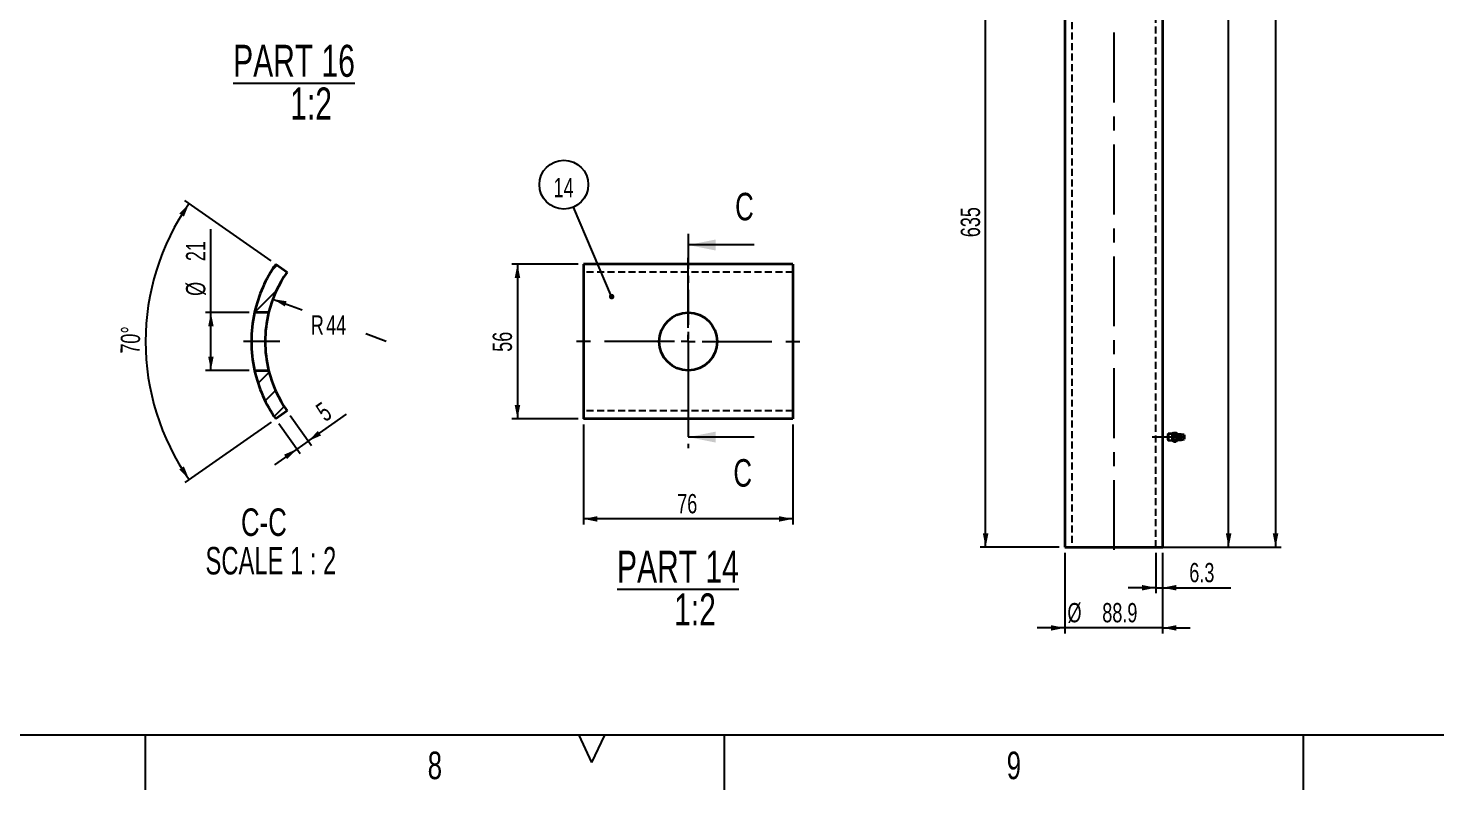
# Model space of a CAD drawing. Header units: millimetres. Extents: x 50 to 5945, y 0 to 4205.
# Drawn here: x 3573 to 4851, y 0 to 692 of the extents above; entities that cross this region are included whole.
import ezdxf

# ---------------------------------------------------------------- set-up
doc = ezdxf.new("R2010")
doc.units = ezdxf.units.MM
doc.header["$LTSCALE"] = 5
for name, pattern in [('CENTER', [10.16, 6.35, -1.27, 1.27, -1.27]), ('CENTERX2', [20.32, 12.7, -2.54, 2.54, -2.54]), ('HIDDEN', [1.905, 1.27, -0.635])]:
    doc.linetypes.add(name, pattern=pattern)
doc.layers.add('AM_0', color=7, linetype='Continuous', lineweight=35)
doc.layers.add('AM_3', color=6, linetype='HIDDEN', lineweight=25)
for name, color, linetype in [('AM_10', 7, 'CENTER'), ('AM_4', 3, 'Continuous'), ('AM_5', 3, 'Continuous'), ('AM_6', 140, 'Continuous'), ('AM_7', 4, 'CENTERX2'), ('AM_8', 1, 'Continuous')]:
    doc.layers.add(name, color=color, linetype=linetype)
doc.styles.add('SLDTEXTSTYLE0', font='TXT', dxfattribs={"width": 0.7})
doc.styles.add('SLDTEXTSTYLE6', font='TXT', dxfattribs={"width": 0.645455})
doc.dimstyles.new('SLDDIMSTYLE0', dxfattribs={"dimtxt": 17.5, "dimasz": 12.5, "dimexe": 0, "dimexo": 0.0625, "dimgap": 4.375, "dimtad": 1, "dimdec": 1, "dimrnd": 1e-09, "dimzin": 12, "dimdsep": 46, "dimtxsty": 'SLDTEXTSTYLE0', "dimsah": 1, "dimcen": 0.09, "dimadec": 0, "dimazin": 3, "dimtfac": 1, "dimtdec": 1, "dimtmove": 0, "dimatfit": 0, "dimfxl": 1, "dimfrac": 2, "dimtolj": 1, "dimtzin": 12, "dimarcsym": 0})
doc.dimstyles.new('SLDDIMSTYLE1', dxfattribs={"dimtxt": 17.5, "dimasz": 12.5, "dimexe": 0, "dimexo": 0.0625, "dimgap": 4.375, "dimtad": 1, "dimdec": 1, "dimrnd": 1e-09, "dimzin": 12, "dimdsep": 46, "dimtxsty": 'SLDTEXTSTYLE0', "dimsah": 1, "dimcen": 0.09, "dimadec": 0, "dimazin": 3, "dimtfac": 1, "dimtdec": 1, "dimtofl": 0, "dimtmove": 0, "dimatfit": 3, "dimfxl": 1, "dimfrac": 2, "dimtolj": 1, "dimtzin": 12, "dimarcsym": 0})
doc.dimstyles.new('SLDDIMSTYLE11', dxfattribs={"dimtxt": 17.5, "dimasz": 12.5, "dimexe": 0, "dimexo": 0.0625, "dimgap": 4.375, "dimtad": 1, "dimdec": 1, "dimlfac": 0.4, "dimrnd": 1e-09, "dimzin": 12, "dimdsep": 46, "dimtxsty": 'SLDTEXTSTYLE0', "dimsah": 1, "dimcen": 0.09, "dimadec": 0, "dimazin": 3, "dimtfac": 1, "dimtdec": 1, "dimtmove": 0, "dimatfit": 0, "dimfxl": 1, "dimfrac": 2, "dimtolj": 1, "dimtzin": 12, "dimarcsym": 0})
doc.dimstyles.new('SLDDIMSTYLE12', dxfattribs={"dimtxt": 17.5, "dimasz": 12.5, "dimexe": 0, "dimexo": 0.0625, "dimgap": 4.375, "dimtad": 1, "dimdec": 1, "dimlfac": 0.4, "dimrnd": 1e-09, "dimzin": 12, "dimdsep": 46, "dimtxsty": 'SLDTEXTSTYLE0', "dimsah": 1, "dimcen": 0.09, "dimadec": 0, "dimazin": 3, "dimtfac": 1, "dimtdec": 1, "dimtofl": 0, "dimtmove": 0, "dimatfit": 3, "dimfxl": 1, "dimfrac": 2, "dimtolj": 1, "dimtzin": 12, "dimarcsym": 0})
doc.dimstyles.new('SLDDIMSTYLE20', dxfattribs={"dimtxt": 17.5, "dimasz": 12.5, "dimexe": 0, "dimexo": 0.0625, "dimgap": 4.375, "dimtad": 1, "dimdec": 0, "dimlfac": 0.4, "dimrnd": 1e-09, "dimzin": 12, "dimdsep": 46, "dimtxsty": 'SLDTEXTSTYLE0', "dimsah": 1, "dimcen": 0.09, "dimadec": 0, "dimazin": 3, "dimtfac": 1, "dimtofl": 0, "dimtmove": 0, "dimatfit": 3, "dimfxl": 1, "dimfrac": 2, "dimtolj": 1, "dimtzin": 12, "dimarcsym": 0})
doc.dimstyles.new('SLDDIMSTYLE22', dxfattribs={"dimtxt": 17.5, "dimasz": 12.5, "dimexe": 0, "dimexo": 0.0625, "dimgap": 4.375, "dimtad": 1, "dimdec": 4, "dimlfac": 2, "dimzin": 12, "dimdsep": 46, "dimtxsty": 'SLDTEXTSTYLE0', "dimsah": 1, "dimcen": 0.09, "dimadec": 0, "dimazin": 3, "dimtfac": 1, "dimtdec": 0, "dimtofl": 0, "dimtmove": 0, "dimatfit": 3, "dimfxl": 1, "dimfrac": 2, "dimtolj": 1, "dimtzin": 12, "dimarcsym": 0})
doc.dimstyles.new('SLDDIMSTYLE23', dxfattribs={"dimtxt": 17.5, "dimasz": 12.5, "dimexe": 0, "dimexo": 0.0625, "dimgap": 4.375, "dimtad": 0, "dimtih": 1, "dimtoh": 1, "dimdec": 1, "dimlfac": 0.4, "dimrnd": 1e-09, "dimzin": 12, "dimdsep": 46, "dimtxsty": 'SLDTEXTSTYLE0', "dimsah": 1, "dimcen": 0, "dimadec": 0, "dimazin": 3, "dimtfac": 1, "dimtdec": 1, "dimtofl": 0, "dimtmove": 0, "dimatfit": 3, "dimfxl": 1, "dimfrac": 2, "dimtolj": 1, "dimtzin": 12, "dimarcsym": 0})
doc.dimstyles.new('SLDDIMSTYLE3', dxfattribs={"dimtxt": 0.18, "dimasz": 5, "dimexe": 0, "dimexo": 0.0625, "dimgap": 0, "dimtad": 0, "dimtih": 1, "dimtoh": 1, "dimdec": 0, "dimrnd": 1e-09, "dimzin": 0, "dimdsep": 46, "dimtxsty": 'Standard', "dimblk1": 'DOT', "dimblk2": 'DOT', "dimsah": 1, "dimcen": 0.09, "dimadec": 0, "dimazin": 0, "dimtfac": 5, "dimtdec": 0, "dimtofl": 0, "dimtmove": 0, "dimatfit": 3, "dimldrblk": 'DOT', "dimfxl": 1, "dimfrac": 2, "dimtolj": 1, "dimtzin": 0, "dimarcsym": 0})
doc.dimstyles.new('SLDDIMSTYLE5', dxfattribs={"dimtxt": 17.5, "dimasz": 12.5, "dimexe": 0, "dimexo": 0.0625, "dimgap": 4.375, "dimtad": 1, "dimdec": 0, "dimrnd": 1e-09, "dimzin": 12, "dimdsep": 46, "dimtxsty": 'SLDTEXTSTYLE0', "dimsah": 1, "dimcen": 0.09, "dimadec": 0, "dimazin": 3, "dimtfac": 1, "dimtdec": 0, "dimtofl": 0, "dimtmove": 0, "dimatfit": 3, "dimfxl": 1, "dimfrac": 2, "dimtolj": 1, "dimtzin": 12, "dimarcsym": 0})
doc.dimstyles.new('SLDDIMSTYLE6', dxfattribs={"dimtxt": 17.5, "dimasz": 12.5, "dimexe": 0, "dimexo": 0.0625, "dimgap": 4.375, "dimtad": 1, "dimdec": 4, "dimlfac": 5, "dimzin": 12, "dimdsep": 46, "dimtxsty": 'SLDTEXTSTYLE0', "dimsah": 1, "dimcen": 0.09, "dimadec": 0, "dimazin": 3, "dimtfac": 1, "dimtdec": 0, "dimtofl": 0, "dimtmove": 0, "dimatfit": 3, "dimfxl": 1, "dimfrac": 2, "dimtolj": 1, "dimtzin": 12, "dimarcsym": 0})

# ---------------------------------------------------------------- blocks, each defined once
blk = doc.blocks.new('_D_7')
at = {"layer": 'AM_5'}
for p, q in [((4514.2, 215.4), (4514.2, 142.1)), ((4603.1, 215.4), (4603.1, 142.1)), ((4514.2, 147.1), (4489.2, 147.1)), ((4603.1, 147.1), (4514.2, 147.1)), ((4603.1, 147.1), (4628.1, 147.1))]:
    blk.add_line(p, q, dxfattribs=at)
for points in [[(4514.2, 147.1), (4501.7, 149.6), (4501.7, 144.6)], [(4603.1, 147.1), (4615.6, 144.6), (4615.6, 149.6)]]:
    blk.add_solid(points, dxfattribs=at)
at = {"layer": 'AM_5', "char_height": 17.5, "attachment_point": 1, "style": 'SLDTEXTSTYLE0'}
for s, insert in [('%%c', (4516.7, 169.7)), ('88.9', (4548.3, 169.7))]:
    blk.add_mtext(s, dxfattribs=dict(at, insert=insert))
blk = doc.blocks.new('_D_8')
at = {"layer": 'AM_5'}
for p, q in [((4596.8, 215.4), (4596.8, 178.6)), ((4603.1, 215.4), (4603.1, 178.6)), ((4596.8, 183.6), (4571.8, 183.6)), ((4596.8, 183.6), (4603.1, 183.6)), ((4603.1, 183.6), (4664.9, 183.6))]:
    blk.add_line(p, q, dxfattribs=at)
for points in [[(4596.8, 183.6), (4584.3, 186.1), (4584.3, 181.1)], [(4603.1, 183.6), (4615.6, 181.1), (4615.6, 186.1)]]:
    blk.add_solid(points, dxfattribs=at)
at = {"layer": 'AM_5', "insert": (4627.3, 206.1), "char_height": 17.5, "attachment_point": 1, "style": 'SLDTEXTSTYLE0'}
blk.add_mtext('6.3', dxfattribs=at)
blk = doc.blocks.new('_D_9')
at = {"layer": 'AM_5'}
for p, q in [((4508.7, 855.4), (4437.4, 855.4)), ((4442.4, 220.4), (4442.4, 855.4)), ((4509.2, 220.4), (4437.4, 220.4))]:
    blk.add_line(p, q, dxfattribs=at)
for points in [[(4442.4, 855.4), (4439.9, 842.9), (4444.9, 842.9)], [(4442.4, 220.4), (4444.9, 232.9), (4439.9, 232.9)]]:
    blk.add_solid(points, dxfattribs=at)
at = {"layer": 'AM_5', "insert": (4419.8, 502), "char_height": 17.5, "attachment_point": 1, "rotation": 90, "style": 'SLDTEXTSTYLE0'}
blk.add_mtext('635', dxfattribs=at)
blk = doc.blocks.new('_D_10')
at = {"layer": 'AM_5'}
for p, q in [((4608.1, 1297.4), (4668, 1297.4)), ((4663, 220.4), (4663, 1297.4)), ((4608.1, 220.4), (4668, 220.4))]:
    blk.add_line(p, q, dxfattribs=at)
for points in [[(4663, 1297.4), (4660.5, 1284.9), (4665.5, 1284.9)], [(4663, 220.4), (4665.5, 232.9), (4660.5, 232.9)]]:
    blk.add_solid(points, dxfattribs=at)
at = {"layer": 'AM_5', "insert": (4640.4, 722.8), "char_height": 17.5, "attachment_point": 1, "rotation": 90, "style": 'SLDTEXTSTYLE0'}
blk.add_mtext('1077', dxfattribs=at)
blk = doc.blocks.new('_D_11')
at = {"layer": 'AM_5'}
for p, q in [((4449.4, 1411.7), (4710.6, 1411.7)), ((4705.6, 1411.7), (4705.6, 220.4)), ((4601.8, 220.4), (4710.6, 220.4))]:
    blk.add_line(p, q, dxfattribs=at)
for points in [[(4705.6, 1411.7), (4703.1, 1399.2), (4708.1, 1399.2)], [(4705.6, 220.4), (4708.1, 232.9), (4703.1, 232.9)]]:
    blk.add_solid(points, dxfattribs=at)
at = {"layer": 'AM_5', "insert": (4683.1, 779.8), "char_height": 17.5, "attachment_point": 1, "rotation": 90, "style": 'SLDTEXTSTYLE0'}
blk.add_mtext('1191', dxfattribs=at)
blk = doc.blocks.new('_D_16')
at = {"layer": 'AM_5'}
blk.add_arc((4514.2, 1075.9), 132.9, 90, 135, dxfattribs=at)
for points in [[(4514.2, 1208.9), (4501.6, 1210.8), (4501.9, 1205.8)], [(4420.2, 1169.9), (4431.1, 1176.5), (4427.8, 1180.2)]]:
    blk.add_solid(points, dxfattribs=at)
at = {"layer": 'AM_5', "insert": (4440.7, 1214.2), "char_height": 17.5, "attachment_point": 1, "rotation": 21.2714, "style": 'SLDTEXTSTYLE0'}
blk.add_mtext('45°', dxfattribs=at)
blk = doc.blocks.new('_D_90')
at = {"layer": 'AM_5'}
for p, q in [((4077.4, 332), (4077.4, 241.1)), ((4267.4, 332), (4267.4, 241.1)), ((4267.4, 246.1), (4077.4, 246.1))]:
    blk.add_line(p, q, dxfattribs=at)
for points in [[(4077.4, 246.1), (4089.9, 243.6), (4089.9, 248.6)], [(4267.4, 246.1), (4254.9, 248.6), (4254.9, 243.6)]]:
    blk.add_solid(points, dxfattribs=at)
at = {"layer": 'AM_5', "insert": (4162.4, 268.7), "char_height": 17.5, "attachment_point": 1, "style": 'SLDTEXTSTYLE0'}
blk.add_mtext('76', dxfattribs=at)
blk = doc.blocks.new('_D_91')
at = {"layer": 'AM_5'}
for p, q in [((4072.4, 477.5), (4012.4, 477.5)), ((4017.4, 477.5), (4017.4, 337)), ((4072.4, 337), (4012.4, 337))]:
    blk.add_line(p, q, dxfattribs=at)
for points in [[(4017.4, 477.5), (4014.9, 465), (4019.9, 465)], [(4017.4, 337), (4019.9, 349.5), (4014.9, 349.5)]]:
    blk.add_solid(points, dxfattribs=at)
at = {"layer": 'AM_5', "insert": (3994.9, 397.9), "char_height": 17.5, "attachment_point": 1, "rotation": 90, "style": 'SLDTEXTSTYLE0'}
blk.add_mtext('56', dxfattribs=at)
blk = doc.blocks.new('SW_NOTE_0_43')
at = {"layer": 'AM_6', "color": 0}
blk.add_circle((-8.7, 20.4), 22.2, dxfattribs=at)
at = {"layer": 'AM_6', "color": 0, "insert": (-8.9, 26.5), "char_height": 17.5, "attachment_point": 2, "style": 'SLDTEXTSTYLE0'}
blk.add_mtext('14', dxfattribs=at)
blk = doc.blocks.new('_Dot')
at = {"color": 0, "linetype": 'ByBlock', "lineweight": -2}
blk.add_line((-0.5, 0), (-1, 0), dxfattribs=at)
at = {"color": 0, "linetype": 'ByBlock', "const_width": 0.5}
blk.add_lwpolyline([(-0.25, 0, 1), (0.25, 0, 1)], format="xyb", close=True, dxfattribs=at)
blk = doc.blocks.new('SW_CENTERMARKSYMBOL_1')
at = {"layer": 'AM_7', "color": 0}
for p, q in [((0, 12.5), (0, 79.9)), ((-12.5, 0), (-109.1, 0)), ((0, 0), (-6.3, 0)), ((0, 0), (0, 6.2)), ((0, 0), (0, -6.3)), ((0, 0), (6.2, 0)), ((12.5, 0), (109.2, 0)), ((0, -12.5), (0, -76.9))]:
    blk.add_line(p, q, dxfattribs=at)
blk = doc.blocks.new('_D_105')
at = {"layer": 'AM_5'}
for p, q in [((3739.1, 433.5), (3739.1, 509.2)), ((3773.7, 433.5), (3734.1, 433.5)), ((3739.1, 381), (3739.1, 433.5)), ((3773.7, 381), (3734.1, 381))]:
    blk.add_line(p, q, dxfattribs=at)
for points in [[(3739.1, 433.5), (3736.6, 421), (3741.6, 421)], [(3739.1, 381), (3741.6, 393.5), (3736.6, 393.5)]]:
    blk.add_solid(points, dxfattribs=at)
at = {"layer": 'AM_5', "char_height": 17.5, "attachment_point": 1, "rotation": 90, "style": 'SLDTEXTSTYLE0'}
for s, insert in [('21', (3716.5, 480.3)), ('%%c', (3716.5, 448.7))]:
    blk.add_mtext(s, dxfattribs=dict(at, insert=insert))
blk = doc.blocks.new('_D_106')
at = {"layer": 'AM_5'}
for p, q in [((3800.9, 332.9), (3820, 305.5)), ((3811.1, 340.1), (3830.3, 312.7)), ((3827.4, 316.8), (3862.2, 341.2)), ((3817.2, 309.6), (3796.7, 295.3)), ((3827.4, 316.8), (3817.2, 309.6))]:
    blk.add_line(p, q, dxfattribs=at)
for points in [[(3827.4, 316.8), (3839.1, 321.9), (3836.2, 326)], [(3817.2, 309.6), (3805.5, 304.5), (3808.3, 300.4)]]:
    blk.add_solid(points, dxfattribs=at)
at = {"layer": 'AM_5', "insert": (3832.8, 348.1), "char_height": 17.5, "attachment_point": 1, "rotation": 35, "style": 'SLDTEXTSTYLE0'}
blk.add_mtext('5', dxfattribs=at)
blk = doc.blocks.new('_D_107')
at = {"layer": 'AM_5'}
for p, q in [((3795.3, 445.8), (3821.8, 435.9)), ((3898.3, 407.2), (3879.6, 414.3))]:
    blk.add_line(p, q, dxfattribs=at)
blk.add_solid([(3795.3, 445.8), (3806.2, 439.1), (3807.9, 443.8)], dxfattribs=at)
at = {"layer": 'AM_5', "char_height": 17.5, "attachment_point": 1, "style": 'SLDTEXTSTYLE0'}
for s, insert in [('R', (3829.8, 431)), ('44', (3843.7, 431))]:
    blk.add_mtext(s, dxfattribs=dict(at, insert=insert))
blk = doc.blocks.new('_D_108')
at = {"layer": 'AM_5'}
for p, q in [((3793.9, 480.4), (3715.3, 535.4)), ((3793.9, 334.1), (3715.3, 279.1))]:
    blk.add_line(p, q, dxfattribs=at)
blk.add_arc((3898.3, 407.2), 218.5, 145, 215, dxfattribs=at)
for points in [[(3719.4, 532.5), (3710.4, 523.5), (3714.6, 520.7)], [(3719.4, 281.9), (3714.6, 293.8), (3710.4, 291)]]:
    blk.add_solid(points, dxfattribs=at)
at = {"layer": 'AM_5', "insert": (3656.9, 396.4), "char_height": 17.5, "attachment_point": 1, "rotation": 88.4242, "style": 'SLDTEXTSTYLE0'}
blk.add_mtext('70°', dxfattribs=at)

msp = doc.modelspace()

# ---------------------------------------------------------------- hatches: boundary and pattern name
at = {"layer": 'AM_8'}
h = msp.add_hatch(dxfattribs=at)
h.set_pattern_fill('ANSI31', color=256, scale=5, style=0)
edge = h.paths.add_edge_path(flags=0)
edge.add_line((3808.238863, 470.342974), (3797.999462, 477.51268))
edge.add_arc((3898.345588, 407.249566), 122.5, 145, 167.626374884)
edge.add_line((3778.691137, 433.499566), (3791.523598, 433.499566))
edge.add_arc((3898.345588, 407.249566), 110, 145, 166.193928585, ccw=False)
h = msp.add_hatch(dxfattribs=at)
h.set_pattern_fill('ANSI31', color=256, scale=5, style=0)
edge = h.paths.add_edge_path(flags=0)
edge.add_line((3797.999462, 336.986453), (3808.238863, 344.156158))
edge.add_arc((3898.345588, 407.249566), 110, 193.806071415, 215, ccw=False)
edge.add_line((3791.523598, 380.999566), (3778.691137, 380.999566))
edge.add_arc((3898.345588, 407.249566), 122.5, 192.373625116, 215)

# ---------------------------------------------------------------- linework, layer by layer
at = {"layer": 'AM_0'}
for p, q in [((4514.228071, 855.401431), (4514.228071, 220.401431)), ((4603.128071, 220.401431), (4603.128071, 855.401431)), ((3797.999462, 477.51268), (3808.238863, 470.342974)), ((4267.419229, 477.51268), (4077.419229, 477.51268)), ((4077.419229, 477.51268), (4077.419229, 336.986453)), ((4267.419229, 477.51268), (4267.419229, 336.986453)), ((3791.523598, 433.499566), (3778.691137, 433.499566)), ((3778.691137, 380.999566), (3791.523598, 380.999566)), ((3808.238863, 344.156158), (3797.999462, 336.986453)), ((4267.419229, 336.986453), (4077.419229, 336.986453)), ((4608.247899, 323.292048), (4607.748143, 322.776431)), ((4607.748143, 322.776431), (4607.748143, 318.026431)), ((4611.748143, 323.401431), (4608.247899, 323.292048)), ((4608.247899, 323.292048), (4608.247899, 317.510814)), ((4612.748143, 323.551431), (4611.748143, 323.551431)), ((4611.748143, 323.551431), (4611.748143, 317.251431)), ((4613.06075, 324.442883), (4612.748143, 323.901431)), ((4612.748143, 323.901431), (4612.748143, 323.43252)), ((4612.748143, 323.43252), (4612.748143, 320.401431)), ((4612.748143, 320.401431), (4612.748143, 317.370342)), ((4613.06075, 324.442883), (4615.435535, 324.442883)), ((4613.06075, 322.422157), (4615.435535, 322.422157)), ((4615.748143, 323.901431), (4615.435535, 324.442883)), ((4615.748143, 323.901431), (4615.748143, 323.43252)), ((4615.748143, 323.43252), (4615.748143, 320.401431)), ((4617.848143, 322.711431), (4615.748143, 323.126431)), ((4615.748143, 320.401431), (4615.748143, 317.370342)), ((4617.848143, 322.711431), (4617.848143, 318.091431)), ((4622.748143, 322.401431), (4619.948143, 322.711431)), ((4619.948143, 322.711431), (4619.948143, 318.091431)), ((4622.748143, 322.401431), (4622.748143, 318.401431)), ((4607.748143, 318.026431), (4608.247899, 317.510814)), ((4608.247899, 317.510814), (4611.748143, 317.401431)), ((4611.748143, 317.251431), (4612.748143, 317.251431)), ((4612.748143, 317.370342), (4612.748143, 316.901431)), ((4612.748143, 316.901431), (4613.06075, 316.359979)), ((4613.06075, 318.380705), (4615.435535, 318.380705)), ((4613.06075, 316.359979), (4615.435535, 316.359979)), ((4615.435535, 316.359979), (4615.748143, 316.901431)), ((4615.748143, 317.676431), (4617.848143, 318.091431)), ((4615.748143, 317.370342), (4615.748143, 316.901431)), ((4619.948143, 318.091431), (4622.748143, 318.401431)), ((4514.228071, 220.401431), (4603.128071, 220.401431))]:
    msp.add_line(p, q, dxfattribs=at)
at = {"layer": 'AM_0', "flags": 128}
for points in [[(4612.748143, 323.43252), (4612.8448, 323.980227), (4613.06075, 324.442883)], [(4613.06075, 322.422157), (4612.807884, 323.00385), (4612.748143, 323.43252)], [(4612.748143, 320.401431), (4612.8448, 321.496846), (4613.06075, 322.422157)], [(4613.06075, 318.380705), (4612.807884, 319.544092), (4612.748143, 320.401431)], [(4615.435535, 324.442883), (4615.688402, 323.861189), (4615.748143, 323.43252)], [(4615.748143, 323.43252), (4615.651485, 322.884812), (4615.435535, 322.422157)], [(4615.435535, 322.422157), (4615.688402, 321.25877), (4615.748143, 320.401431)], [(4615.748143, 320.401431), (4615.651485, 319.306016), (4615.435535, 318.380705)], [(4612.748143, 317.370342), (4612.8448, 317.91805), (4613.06075, 318.380705)], [(4613.06075, 316.359979), (4612.807884, 316.941673), (4612.748143, 317.370342)], [(4615.435535, 318.380705), (4615.688402, 317.799011), (4615.748143, 317.370342)], [(4615.748143, 317.370342), (4615.651485, 316.822634), (4615.435535, 316.359979)]]:
    msp.add_lwpolyline(points, dxfattribs=at)
at = {"layer": 'AM_0'}
msp.add_circle((4172.417412, 407.24193), 26.248184, dxfattribs=at)
for centre, radius, start, end in [((3898.345588, 407.249566), 122.5, 145, 167.626374884), ((3898.345588, 407.249566), 110, 145, 166.193928585), ((3898.346516, 407.249566), 122.500907, 167.62646795, 192.37353205), ((3898.367416, 407.249566), 110.021198, 166.196641306, 193.803358694), ((3898.345588, 407.249566), 122.5, 192.373625116, 215), ((3898.345588, 407.249566), 110, 193.806071415, 215), ((4618.898143, 319.267959), 3.6, 73.0422367, 106.9577633), ((4618.898143, 321.534903), 3.6, 253.0422367, 286.9577633)]:
    msp.add_arc(centre, radius, start, end, dxfattribs=at)
at = {"layer": 'AM_10'}
msp.add_line((4172.419229, 504.930576), (4172.419229, 310.433524), dxfattribs=at)
at = {"layer": 'AM_10', "linetype": 'Continuous'}
for p, q in [((4232.419229, 494.930576), (4172.419229, 494.930576)), ((4232.419229, 320.433524), (4172.419229, 320.433524))]:
    msp.add_line(p, q, dxfattribs=at)
at = {"layer": 'AM_10'}
for points in [[(4172.419229, 494.930576), (4197.419229, 489.930576), (4197.419229, 499.930576)], [(4172.419229, 320.433524), (4197.419229, 315.433524), (4197.419229, 325.433524)]]:
    msp.add_solid(points, dxfattribs=at)
at = {"layer": 'AM_3'}
for p, q in [((4520.528071, 1297.401431), (4520.528071, 220.401431)), ((4596.828071, 220.401431), (4596.828071, 1297.401431)), ((4267.419229, 470.342974), (4077.419229, 470.342974)), ((4267.419229, 344.156158), (4077.419229, 344.156158))]:
    msp.add_line(p, q, dxfattribs=at)
at = {"layer": 'AM_4'}
for p, q in [((100, 50), (5895, 50)), ((3679.375, 50), (3679.375, 0)), ((4085, 25), (4073.41149, 49.700599)), ((4085, 25), (4096.58851, 49.700599)), ((4205, 50), (4205, 0)), ((4730.625, 50), (4730.625, 0))]:
    msp.add_line(p, q, dxfattribs=at)
at = {"layer": 'AM_7'}
for p, q in [((4558.678071, 1297.401431), (4558.678071, 210.401431)), ((4621.616561, 320.401431), (4593.60561, 320.401431))]:
    msp.add_line(p, q, dxfattribs=at)
at = {"layer": 'AM_7', "ltscale": 2.5}
msp.add_line((3801.523598, 407.249566), (3768.691137, 407.249566), dxfattribs=at)

# ---------------------------------------------------------------- block references
at = {"layer": 'AM_6'}
msp.add_blockref('SW_NOTE_0_43', (4068.216198, 529.323644), dxfattribs=at)
at = {"layer": 'AM_7'}
msp.add_blockref('SW_CENTERMARKSYMBOL_1', (4172.419229, 407.249566), dxfattribs=at)

# ---------------------------------------------------------------- texts
at = {"layer": 'AM_10', "char_height": 25, "attachment_point": 1, "style": 'SLDTEXTSTYLE0'}
for insert in [(4214.973946, 542.290834), (4213.402232, 300.398262)]:
    msp.add_mtext('C', dxfattribs=dict(at, insert=insert))
at = {"layer": 'AM_6'}
for s, insert, char_height, attachment_point, style in [('\\LPART 16', (3759.287841, 676.785961), 29.1041667, 1, 'SLDTEXTSTYLE0'), ('1:2', (3811.129638, 637.980406), 29.1041667, 1, 'SLDTEXTSTYLE0'), ('C-C', (3787.225654, 255.649521), 25, 2, 'SLDTEXTSTYLE0'), ('SCALE 1 : 2', (3793.553788, 220.64952), 25, 2, 'SLDTEXTSTYLE6'), ('\\LPART 14', (4107.781853, 217.236806), 29.1041667, 1, 'SLDTEXTSTYLE0'), ('1:2', (4159.62365, 178.431251), 29.1041667, 1, 'SLDTEXTSTYLE0'), ('8', (3942.404514, 34.726694), 25, 2, 'SLDTEXTSTYLE0'), ('9', (4468.029514, 34.726694), 25, 2, 'SLDTEXTSTYLE0')]:
    msp.add_mtext(s, dxfattribs=dict(at, insert=insert, char_height=char_height, attachment_point=attachment_point, style=style))

# ---------------------------------------------------------------- dimensions: what is measured, and where the dimension line sits
at = {"layer": 'AM_5'}
for base, p1, p2, angle, dimstyle, picture, middle in [((4705.642765, 220.401431), (4444.378071, 1411.701431), (4596.828071, 220.401431), 90, 'SLDDIMSTYLE5', '_D_11', (4705.642765, 799.06654)), ((4662.969585, 1297.401431), (4603.128071, 220.401431), (4603.128071, 1297.401431), 90, 'SLDDIMSTYLE1', '_D_10', (4662.969585, 745.502456)), ((4442.361715, 855.401431), (4514.228071, 220.401431), (4513.678071, 855.401431), 90, 'SLDDIMSTYLE1', '_D_9', (4442.361715, 520.322966)), ((4017.419229, 336.986453), (4077.419229, 477.51268), (4077.419229, 336.986453), 90, 'SLDDIMSTYLE20', '_D_91', (4017.419229, 410.09317)), ((3817.15094, 309.635308), (3808.238863, 344.156158), (3797.999462, 336.986453), 35, 'SLDDIMSTYLE11', '_D_106', (3850.717622, 333.138952))]:
    dim = msp.add_linear_dim(base=base, p1=p1, p2=p2, angle=angle, dimstyle=dimstyle, dxfattribs=at)
    dim.commit()
    dim.dimension.update_dxf_attribs({"geometry": picture, "text_midpoint": middle, "dimtype": 160})
for base, line1, line2, dimstyle, picture, middle in [((4463.351509, 1198.750323), ((4514.228071, 1297.401431), (4514.228071, 220.401431)), ((4514.228071, 1075.923437), (4222.900077, 1367.251431)), 'SLDDIMSTYLE6', '_D_16', (4465.996845, 1199.812974)), ((3679.891821, 407.249566), ((3797.999462, 477.51268), (3808.238863, 470.342974)), ((3808.238863, 344.156158), (3797.999462, 336.986453)), 'SLDDIMSTYLE22', '_D_108', (3679.974435, 413.256909))]:
    dim = msp.add_angular_dim_2l(base=base, line1=line1, line2=line2, dimstyle=dimstyle, dxfattribs=at)
    dim.commit()
    dim.dimension.update_dxf_attribs({"geometry": picture, "text_midpoint": middle, "dimtype": 162})
dim = msp.add_linear_dim(base=(3739.077846, 433.499566), p1=(3778.691137, 380.999566), p2=(3778.691137, 433.499566), angle=90, text='%%c<>', dimstyle='SLDDIMSTYLE12', dxfattribs=at)
dim.commit()
dim.dimension.update_dxf_attribs({"geometry": '_D_105', "text_midpoint": (3739.077846, 474.987138), "dimtype": 160})
dim = msp.add_radius_dim(center=(3898.345588, 407.249566), mpoint=(3795.326311, 445.811578), dimstyle='SLDDIMSTYLE23', dxfattribs=at)
dim.commit()
dim.dimension.update_dxf_attribs({"geometry": '_D_107', "text_midpoint": (3850.717672, 425.077641), "dimtype": 164})
for base, p1, p2, dimstyle, picture, middle in [((4077.419229, 246.136978), (4267.419229, 336.986453), (4077.419229, 336.986453), 'SLDDIMSTYLE12', '_D_90', (4174.598472, 246.136978)), ((4603.128071, 183.585051), (4596.828071, 220.401431), (4603.128071, 220.401431), 'SLDDIMSTYLE0', '_D_8', (4642.121066, 183.585051))]:
    dim = msp.add_linear_dim(base=base, p1=p1, p2=p2, dimstyle=dimstyle, dxfattribs=at)
    dim.commit()
    dim.dimension.update_dxf_attribs({"geometry": picture, "text_midpoint": middle, "dimtype": 160})
dim = msp.add_linear_dim(base=(4514.228071, 147.09219), p1=(4603.128071, 220.401431), p2=(4514.228071, 220.401431), text='%%c<>', dimstyle='SLDDIMSTYLE0', dxfattribs=at)
dim.commit()
dim.dimension.update_dxf_attribs({"geometry": '_D_7', "text_midpoint": (4553.449513, 147.09219), "dimtype": 160})

# ---------------------------------------------------------------- leaders
at = {"layer": 'AM_6'}
msp.add_leader([(4102.898179, 448.027061), (4068.216198, 529.323644)], dimstyle='SLDDIMSTYLE3', dxfattribs=at)

doc.saveas('drawing.dxf')
